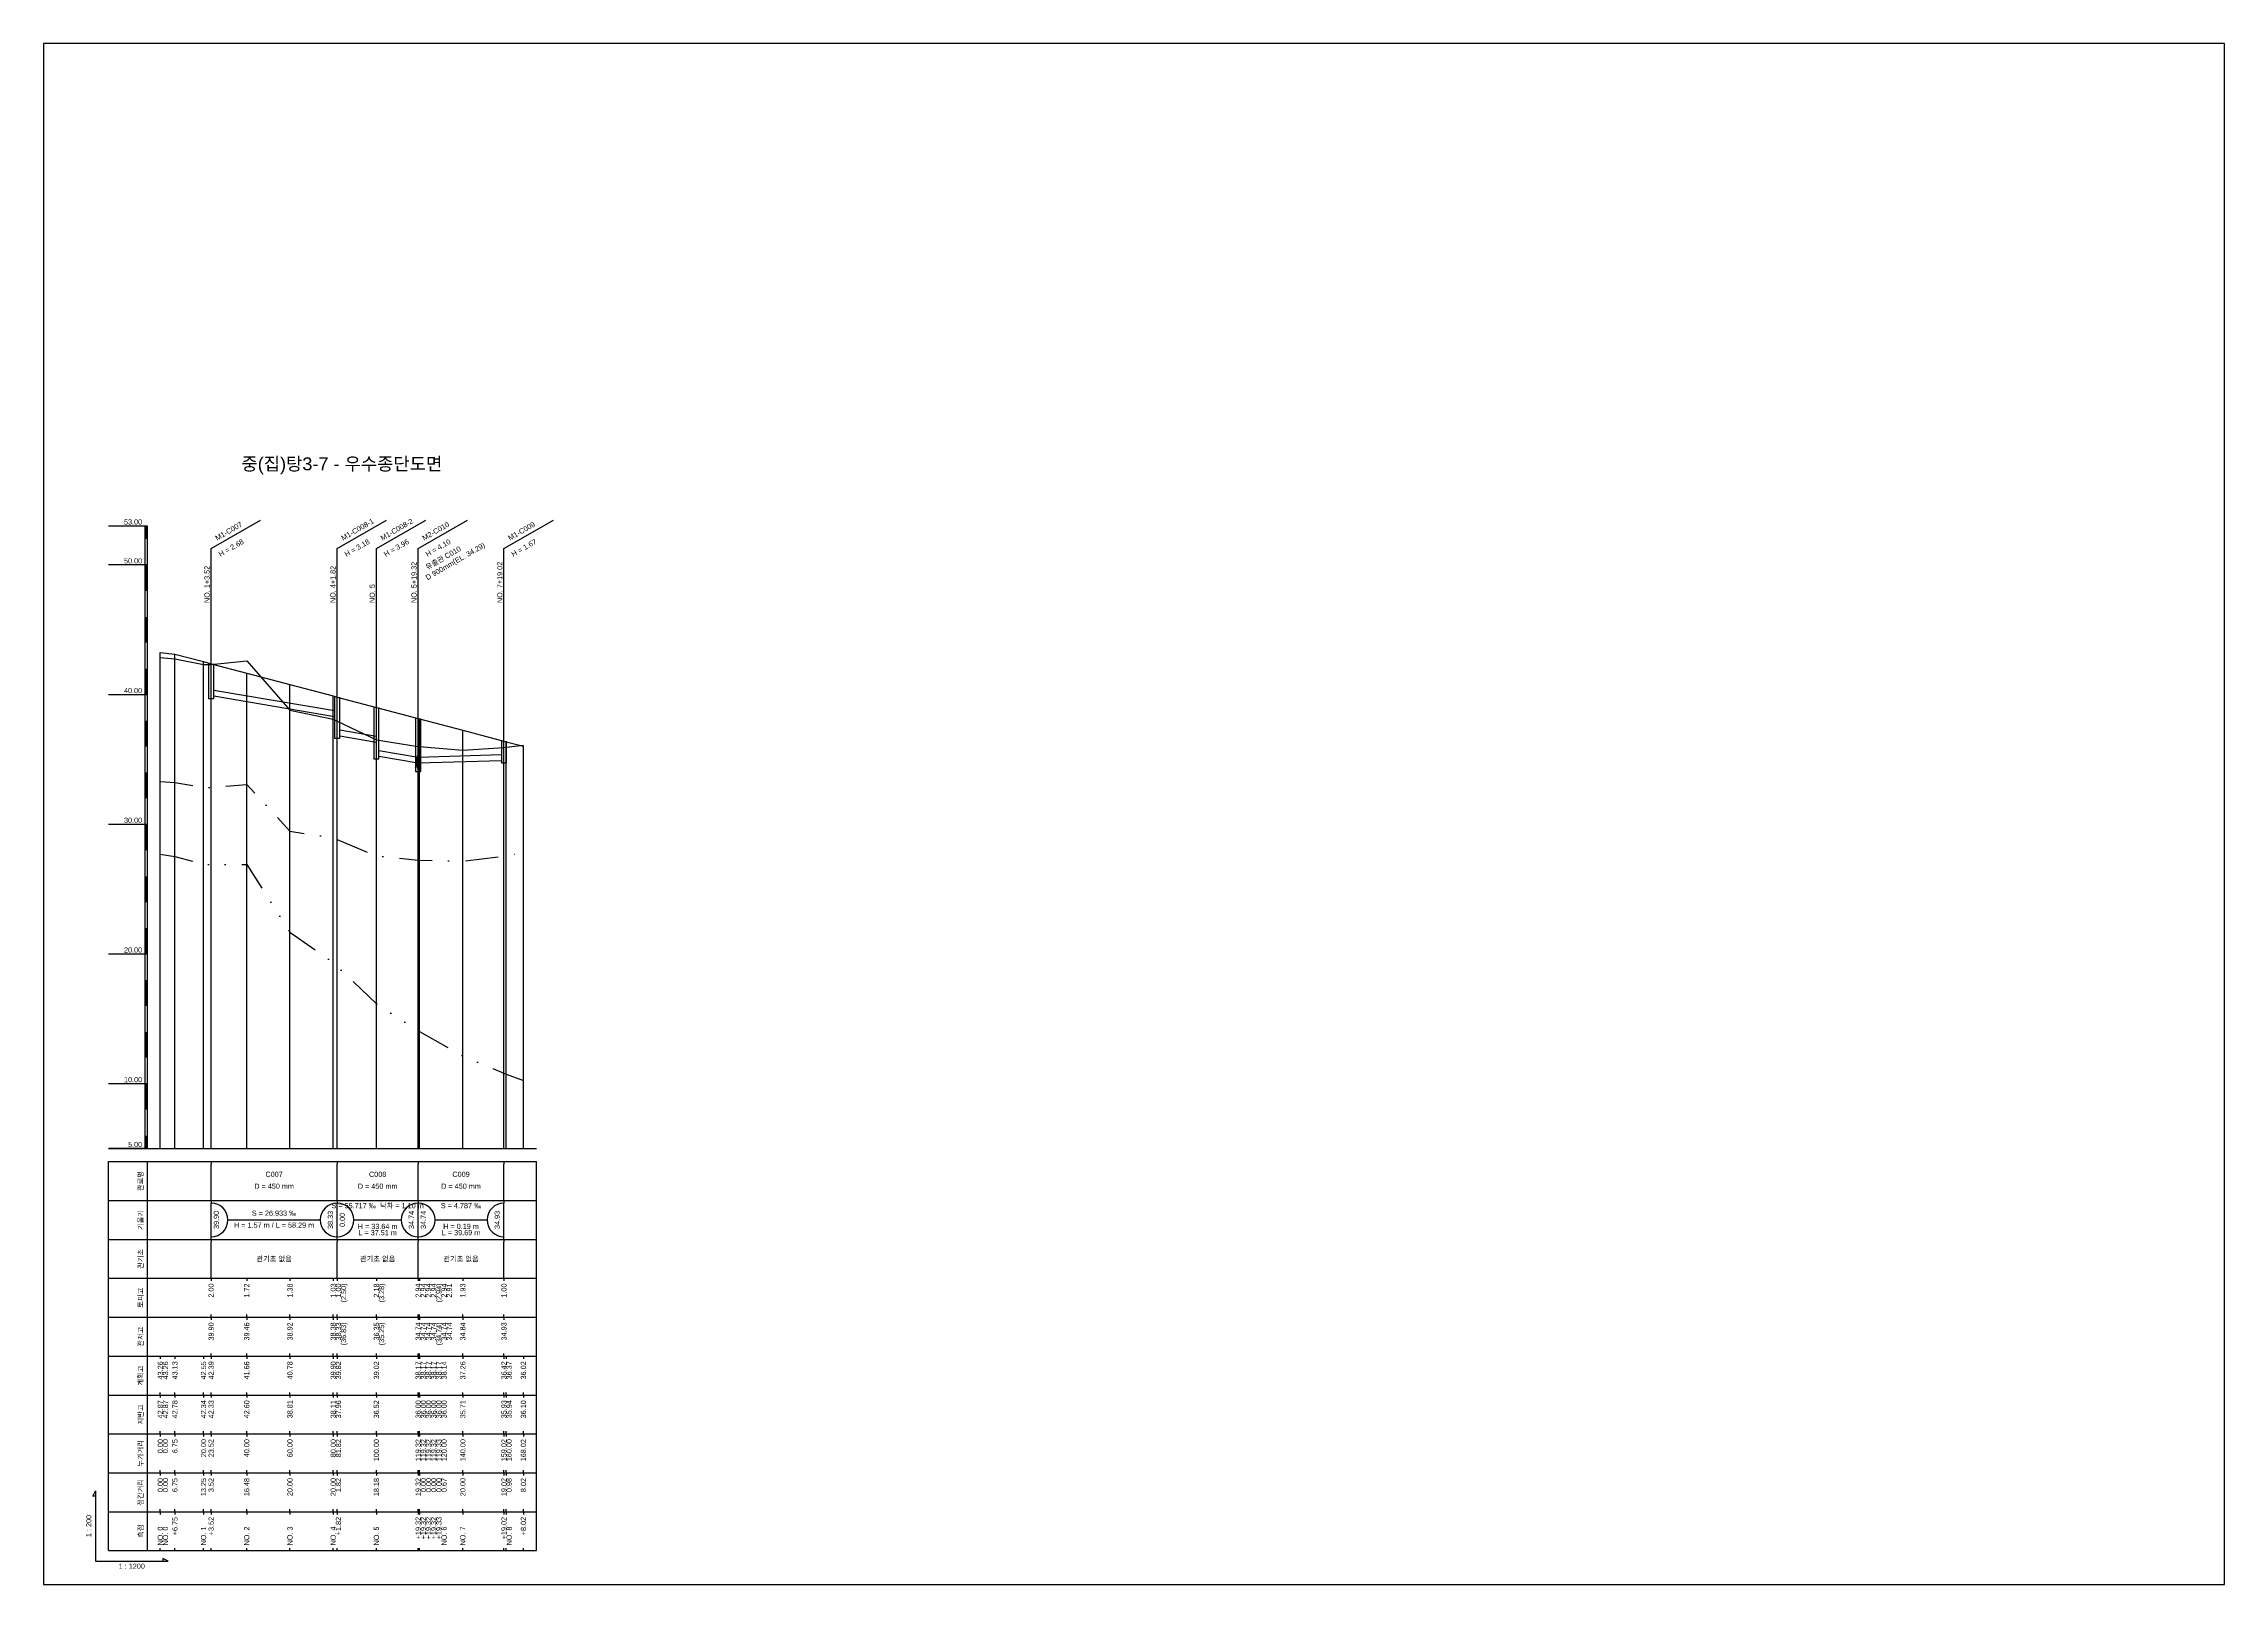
# Model space of a CAD drawing. Header units: millimetres. Extents: x -7351 to 135086, y 1419 to 5643.
# Drawn here: x 37191 to 38032, y 1419 to 2013 of the extents above; entities that cross this region are included whole.
import ezdxf
from ezdxf.enums import TextEntityAlignment as Align

# ---------------------------------------------------------------- set-up
doc = ezdxf.new("R2010")
doc.units = ezdxf.units.MM
doc.linetypes.add('DASHDOT', pattern=[25.4, 12.7, -6.35, 0, -6.35])
doc.linetypes.add('DIVIDE', pattern=[31.75, 12.7, -6.35, 0, -6.35, 0, -6.35])
for name, color, linetype in [('KZ_종단_계획선', 1, 'Continuous'), ('KZ_종단_관로', 4, 'Continuous'), ('KZ_종단_깃발', 7, 'Continuous'), ('KZ_종단_노선명', 7, 'Continuous'), ('KZ_종단_도각', 7, 'Continuous'), ('KZ_종단_맨홀', 4, 'Continuous'), ('KZ_종단_수직선', 7, 'Continuous'), ('KZ_종단_암선1', 56, 'DASHDOT'), ('KZ_종단_암선2', 4, 'DIVIDE'), ('KZ_종단_원형관', 4, 'Continuous'), ('KZ_종단_지반선', 3, 'Continuous'), ('KZ_종단_테이블문자', 7, 'Continuous'), ('KZ_종단_테이블선', 7, 'Continuous'), ('KZ_종단_폴대', 7, 'Continuous')]:
    doc.layers.add(name, color=color, linetype=linetype)
doc.styles.get("Standard").update_dxf_attribs({"font": 'arial.ttf'})

msp = doc.modelspace()

# ---------------------------------------------------------------- linework, layer by layer
at = {"layer": 'KZ_종단_계획선'}
msp.add_lwpolyline([(37236.36, 1778.35), (37236.36, 1778.35), (37241.98, 1777.69), (37253.03, 1774.77), (37255.96, 1773.99), (37269.69, 1770.36), (37286.36, 1765.95), (37303.03, 1761.54), (37304.54, 1761.14), (37319.69, 1757.13), (37335.8, 1752.87), (37335.8, 1752.87), (37335.8, 1752.87), (37335.8, 1752.87), (37335.8, 1752.87), (37336.36, 1752.72), (37353.03, 1748.32), (37368.88, 1744.12), (37369.69, 1743.91), (37376.38, 1742.14)], dxfattribs=at)
at = {"layer": 'KZ_종단_관로'}
for p, q in [((37256.96, 1763.79), (37303.54, 1755.94)), ((37256.96, 1761.54), (37303.54, 1753.69)), ((37305.54, 1748.44), (37319.69, 1746.04)), ((37305.54, 1746.19), (37319.69, 1743.79)), ((37320.69, 1740.54), (37335.8, 1737.99)), ((37320.69, 1738.29), (37335.8, 1735.74)), ((37335.8, 1737.99), (37367.88, 1738.94)), ((37335.8, 1735.74), (37367.88, 1736.69))]:
    msp.add_line(p, q, dxfattribs=at)
at = {"layer": 'KZ_종단_깃발'}
for p, q in [((37255.96, 1818.35), (37275.02, 1829.35)), ((37304.54, 1818.35), (37323.59, 1829.35)), ((37319.69, 1818.35), (37338.75, 1829.35)), ((37335.8, 1818.35), (37354.85, 1829.35)), ((37368.88, 1818.35), (37387.93, 1829.35)), ((37255.96, 1587.04), (37255.96, 1818.35)), ((37304.54, 1587.04), (37304.54, 1818.35)), ((37319.69, 1587.04), (37319.69, 1818.35)), ((37335.8, 1587.04), (37335.8, 1818.35)), ((37368.88, 1587.04), (37368.88, 1818.35))]:
    msp.add_line(p, q, dxfattribs=at)
at = {"layer": 'KZ_종단_도각'}
msp.add_lwpolyline([(37191.36, 1419.04), (38032.36, 1419.04), (38032.36, 2013.04), (37191.36, 2013.04)], close=True, dxfattribs=at)
at = {"layer": 'KZ_종단_맨홀'}
for points in [[(37254.96, 1773.99), (37254.96, 1760.6), (37256.96, 1760.6), (37256.96, 1773.99)], [(37303.54, 1761.14), (37303.54, 1745.25), (37305.54, 1745.25), (37305.54, 1761.14)], [(37318.69, 1757.13), (37318.69, 1737.35), (37320.69, 1737.35), (37320.69, 1757.13)], [(37334.8, 1752.87), (37334.8, 1732.36), (37336.8, 1732.36), (37336.8, 1752.87)], [(37367.88, 1744.12), (37367.88, 1735.75), (37369.88, 1735.75), (37369.88, 1744.12)]]:
    msp.add_lwpolyline(points, dxfattribs=at)
at = {"layer": 'KZ_종단_수직선'}
for p, q in [((37236.36, 1587.04), (37236.36, 1778.35)), ((37236.36, 1587.04), (37236.36, 1778.35)), ((37236.36, 1587.04), (37236.36, 1778.35)), ((37241.98, 1587.04), (37241.98, 1777.69)), ((37253.03, 1587.04), (37253.03, 1774.77)), ((37255.96, 1587.04), (37255.96, 1773.99)), ((37269.69, 1587.04), (37269.69, 1770.36)), ((37286.36, 1587.04), (37286.36, 1765.95)), ((37303.03, 1587.04), (37303.03, 1761.54)), ((37304.54, 1587.04), (37304.54, 1761.14)), ((37319.69, 1587.04), (37319.69, 1757.13)), ((37335.79, 1587.04), (37335.79, 1752.87)), ((37335.79, 1587.04), (37335.79, 1752.87)), ((37335.79, 1587.04), (37335.79, 1752.87)), ((37335.79, 1587.04), (37335.79, 1752.87)), ((37335.8, 1587.04), (37335.8, 1752.87)), ((37336.36, 1587.04), (37336.36, 1752.72)), ((37353.03, 1587.04), (37353.03, 1748.32)), ((37368.88, 1587.04), (37368.88, 1744.12)), ((37369.69, 1587.04), (37369.69, 1743.91)), ((37376.38, 1587.04), (37376.38, 1742.14))]:
    msp.add_line(p, q, dxfattribs=at)
at = {"layer": 'KZ_종단_암선1', "flags": 128}
msp.add_lwpolyline([(37236.36, 1728.55), (37236.36, 1728.55), (37241.98, 1728.19), (37253.03, 1726.25), (37255.96, 1726.3), (37269.69, 1727.47), (37286.36, 1709.36), (37303.03, 1706.82), (37304.54, 1706.19), (37319.69, 1699.87), (37335.79, 1698.22), (37335.79, 1698.22), (37335.79, 1698.22), (37335.79, 1698.22), (37335.8, 1698.22), (37336.36, 1698.25), (37353.03, 1697.81), (37368.88, 1699.83), (37369.69, 1699.94), (37376.38, 1701.12)], dxfattribs=at)
at = {"layer": 'KZ_종단_암선2', "flags": 128}
msp.add_lwpolyline([(37236.36, 1700.56), (37236.36, 1700.56), (37241.98, 1699.66), (37253.03, 1696.68), (37255.96, 1696.45), (37269.69, 1696.6), (37286.36, 1670.44), (37303.03, 1658.85), (37304.54, 1657.4), (37319.69, 1642.85), (37335.79, 1632.46), (37335.79, 1632.46), (37335.79, 1632.47), (37335.79, 1632.47), (37335.8, 1632.46), (37336.36, 1632.19), (37353.03, 1622.7), (37368.88, 1616.12), (37369.69, 1615.79), (37376.38, 1613.34)], dxfattribs=at)
at = {"layer": 'KZ_종단_원형관'}
for p, q in [((37335.36, 1736.11), (37335.37, 1736.57)), ((37335.37, 1735.66), (37335.36, 1736.11)), ((37335.37, 1736.57), (37335.39, 1737.01)), ((37335.39, 1735.22), (37335.37, 1735.66)), ((37335.39, 1737.01), (37335.42, 1737.43)), ((37335.42, 1734.8), (37335.39, 1735.22)), ((37335.42, 1737.43), (37335.46, 1737.8)), ((37335.46, 1734.43), (37335.42, 1734.8)), ((37335.46, 1737.8), (37335.52, 1738.12)), ((37335.52, 1734.1), (37335.46, 1734.43)), ((37335.52, 1738.12), (37335.58, 1738.39)), ((37335.58, 1733.84), (37335.52, 1734.1)), ((37335.58, 1738.39), (37335.65, 1738.58)), ((37335.65, 1733.65), (37335.58, 1733.84)), ((37335.65, 1738.58), (37335.72, 1738.7)), ((37335.72, 1733.53), (37335.65, 1733.65)), ((37335.72, 1738.7), (37335.8, 1738.74)), ((37335.8, 1733.49), (37335.72, 1733.53)), ((37335.8, 1738.74), (37335.87, 1738.7)), ((37335.87, 1733.53), (37335.8, 1733.49)), ((37335.87, 1738.7), (37335.95, 1738.58)), ((37335.95, 1733.65), (37335.87, 1733.53)), ((37335.95, 1738.58), (37336.02, 1738.39)), ((37336.02, 1733.84), (37335.95, 1733.65)), ((37336.02, 1738.39), (37336.08, 1738.12)), ((37336.08, 1734.1), (37336.02, 1733.84)), ((37336.08, 1738.12), (37336.13, 1737.8)), ((37336.13, 1734.43), (37336.08, 1734.1)), ((37336.13, 1737.8), (37336.18, 1737.43)), ((37336.18, 1734.8), (37336.13, 1734.43)), ((37336.18, 1737.43), (37336.21, 1737.01)), ((37336.21, 1735.22), (37336.18, 1734.8)), ((37336.21, 1737.01), (37336.23, 1736.57)), ((37336.23, 1735.66), (37336.21, 1735.22)), ((37336.23, 1736.57), (37336.23, 1736.11)), ((37336.23, 1736.11), (37336.23, 1735.66))]:
    msp.add_line(p, q, dxfattribs=at)
at = {"layer": 'KZ_종단_지반선', "flags": 128}
msp.add_lwpolyline([(37236.36, 1776.41), (37236.36, 1776.41), (37241.98, 1775.92), (37253.03, 1773.73), (37255.96, 1773.71), (37269.69, 1775.04), (37286.36, 1756.09), (37303.03, 1752.57), (37304.54, 1751.85), (37319.69, 1744.63), (37335.79, 1742.04), (37335.79, 1742.04), (37335.79, 1742.04), (37335.79, 1742.04), (37335.8, 1742.04), (37336.36, 1742.04), (37353.03, 1740.61), (37368.88, 1741.7), (37369.69, 1741.76), (37376.38, 1742.54)], dxfattribs=at)
at = {"layer": 'KZ_종단_테이블문자'}
for p, q in [((37255.96, 1582.04), (37255.96, 1581.04)), ((37304.54, 1582.04), (37304.54, 1581.04)), ((37304.54, 1582.04), (37304.54, 1581.04)), ((37335.8, 1582.04), (37335.8, 1581.04)), ((37335.8, 1582.04), (37335.8, 1581.04)), ((37368.88, 1582.04), (37368.88, 1581.04)), ((37255.96, 1568.04), (37255.96, 1581.04)), ((37304.54, 1568.04), (37304.54, 1581.04)), ((37304.54, 1568.04), (37304.54, 1581.04)), ((37335.8, 1568.04), (37335.8, 1581.04)), ((37335.8, 1568.04), (37335.8, 1581.04)), ((37368.88, 1568.04), (37368.88, 1581.04)), ((37255.96, 1567.04), (37255.96, 1568.04)), ((37255.96, 1567.04), (37255.96, 1566.04)), ((37255.96, 1553.04), (37255.96, 1566.04)), ((37304.54, 1567.04), (37304.54, 1568.04)), ((37304.54, 1567.04), (37304.54, 1568.04)), ((37304.54, 1567.04), (37304.54, 1566.04)), ((37304.54, 1567.04), (37304.54, 1566.04)), ((37304.54, 1553.04), (37304.54, 1566.04)), ((37304.54, 1553.04), (37304.54, 1566.04)), ((37335.8, 1567.04), (37335.8, 1568.04)), ((37335.8, 1567.04), (37335.8, 1568.04)), ((37335.8, 1567.04), (37335.8, 1566.04)), ((37335.8, 1567.04), (37335.8, 1566.04)), ((37335.8, 1553.04), (37335.8, 1566.04)), ((37335.8, 1553.04), (37335.8, 1566.04)), ((37368.88, 1567.04), (37368.88, 1568.04)), ((37368.88, 1567.04), (37368.88, 1566.04)), ((37368.88, 1553.04), (37368.88, 1566.04)), ((37262.38, 1559.54), (37298.13, 1559.54)), ((37310.96, 1559.54), (37329.38, 1559.54)), ((37342.22, 1559.54), (37362.46, 1559.54)), ((37255.96, 1552.04), (37255.96, 1553.04)), ((37255.96, 1552.04), (37255.96, 1551.04)), ((37255.96, 1538.04), (37255.96, 1551.04)), ((37304.54, 1552.04), (37304.54, 1553.04)), ((37304.54, 1552.04), (37304.54, 1553.04)), ((37304.54, 1552.04), (37304.54, 1551.04)), ((37304.54, 1552.04), (37304.54, 1551.04)), ((37304.54, 1538.04), (37304.54, 1551.04)), ((37304.54, 1538.04), (37304.54, 1551.04)), ((37335.8, 1552.04), (37335.8, 1553.04)), ((37335.8, 1552.04), (37335.8, 1553.04)), ((37335.8, 1552.04), (37335.8, 1551.04)), ((37335.8, 1552.04), (37335.8, 1551.04)), ((37335.8, 1538.04), (37335.8, 1551.04)), ((37335.8, 1538.04), (37335.8, 1551.04)), ((37368.88, 1552.04), (37368.88, 1553.04)), ((37368.88, 1552.04), (37368.88, 1551.04)), ((37368.88, 1538.04), (37368.88, 1551.04)), ((37255.96, 1537.04), (37255.96, 1538.04)), ((37304.54, 1537.04), (37304.54, 1538.04)), ((37304.54, 1537.04), (37304.54, 1538.04)), ((37335.8, 1537.04), (37335.8, 1538.04)), ((37335.8, 1537.04), (37335.8, 1538.04)), ((37368.88, 1537.04), (37368.88, 1538.04))]:
    msp.add_line(p, q, dxfattribs=at)
for centre, start, end in [((37255.96, 1559.54), 270, 90), ((37304.54, 1559.54), 90, 270), ((37304.54, 1559.54), 270, 90), ((37335.8, 1559.54), 90, 270), ((37335.8, 1559.54), 270, 90), ((37368.88, 1559.54), 90, 270)]:
    msp.add_arc(centre, 6.5, start, end, dxfattribs=at)
at = {"layer": 'KZ_종단_테이블선'}
for p, q in [((37216.36, 1587.04), (37381.38, 1587.04)), ((37216.36, 1567.04), (37216.36, 1582.04)), ((37216.36, 1582.04), (37381.38, 1582.04)), ((37231.36, 1567.04), (37231.36, 1582.04)), ((37381.38, 1567.04), (37381.38, 1582.04)), ((37216.36, 1552.04), (37216.36, 1567.04)), ((37216.36, 1567.04), (37381.38, 1567.04)), ((37231.36, 1552.04), (37231.36, 1567.04)), ((37381.38, 1552.04), (37381.38, 1567.04)), ((37216.36, 1537.04), (37216.36, 1552.04)), ((37216.36, 1552.04), (37381.38, 1552.04)), ((37231.36, 1537.04), (37231.36, 1552.04)), ((37381.38, 1537.04), (37381.38, 1552.04)), ((37216.36, 1522.04), (37216.36, 1537.04)), ((37216.36, 1537.04), (37381.38, 1537.04)), ((37231.36, 1522.04), (37231.36, 1537.04)), ((37255.96, 1537.04), (37255.96, 1536.04)), ((37269.69, 1537.04), (37269.69, 1536.04)), ((37286.36, 1537.04), (37286.36, 1536.04)), ((37303.03, 1537.04), (37303.03, 1536.04)), ((37304.54, 1537.04), (37304.54, 1536.04)), ((37319.69, 1537.04), (37319.69, 1536.04)), ((37335.8, 1537.04), (37335.8, 1536.04)), ((37335.8, 1537.04), (37335.8, 1536.04)), ((37335.8, 1537.04), (37335.8, 1536.04)), ((37335.8, 1537.04), (37335.8, 1536.04)), ((37335.8, 1537.04), (37335.8, 1536.04)), ((37336.36, 1537.04), (37336.36, 1536.04)), ((37353.03, 1537.04), (37353.03, 1536.04)), ((37368.88, 1537.04), (37368.88, 1536.04)), ((37381.38, 1522.04), (37381.38, 1537.04)), ((37255.96, 1522.04), (37255.96, 1523.04)), ((37269.69, 1522.04), (37269.69, 1523.04)), ((37286.36, 1522.04), (37286.36, 1523.04)), ((37303.03, 1522.04), (37303.03, 1523.04)), ((37304.54, 1522.04), (37304.54, 1523.04)), ((37319.69, 1522.04), (37319.69, 1523.04)), ((37335.8, 1522.04), (37335.8, 1523.04)), ((37335.8, 1522.04), (37335.8, 1523.04)), ((37335.8, 1522.04), (37335.8, 1523.04)), ((37335.8, 1522.04), (37335.8, 1523.04)), ((37335.8, 1522.04), (37335.8, 1523.04)), ((37336.36, 1522.04), (37336.36, 1523.04)), ((37353.03, 1522.04), (37353.03, 1523.04)), ((37368.88, 1522.04), (37368.88, 1523.04)), ((37216.36, 1507.04), (37216.36, 1522.04)), ((37216.36, 1522.04), (37381.38, 1522.04)), ((37231.36, 1507.04), (37231.36, 1522.04)), ((37255.96, 1522.04), (37255.96, 1521.04)), ((37269.69, 1522.04), (37269.69, 1521.04)), ((37286.36, 1522.04), (37286.36, 1521.04)), ((37303.03, 1522.04), (37303.03, 1521.04)), ((37304.54, 1522.04), (37304.54, 1521.04)), ((37319.69, 1522.04), (37319.69, 1521.04)), ((37335.8, 1522.04), (37335.8, 1521.04)), ((37335.8, 1522.04), (37335.8, 1521.04)), ((37335.8, 1522.04), (37335.8, 1521.04)), ((37335.8, 1522.04), (37335.8, 1521.04)), ((37335.8, 1522.04), (37335.8, 1521.04)), ((37336.36, 1522.04), (37336.36, 1521.04)), ((37353.03, 1522.04), (37353.03, 1521.04)), ((37368.88, 1522.04), (37368.88, 1521.04)), ((37381.38, 1507.04), (37381.38, 1522.04)), ((37216.36, 1492.04), (37216.36, 1507.04)), ((37216.36, 1507.04), (37381.38, 1507.04)), ((37231.36, 1492.04), (37231.36, 1507.04)), ((37236.36, 1507.04), (37236.36, 1506.04)), ((37236.36, 1507.04), (37236.36, 1506.04)), ((37241.98, 1507.04), (37241.98, 1506.04)), ((37253.03, 1507.04), (37253.03, 1506.04)), ((37255.96, 1507.04), (37255.96, 1508.04)), ((37255.96, 1507.04), (37255.96, 1506.04)), ((37269.69, 1507.04), (37269.69, 1508.04)), ((37269.69, 1507.04), (37269.69, 1506.04)), ((37286.36, 1507.04), (37286.36, 1508.04)), ((37286.36, 1507.04), (37286.36, 1506.04)), ((37303.03, 1507.04), (37303.03, 1508.04)), ((37303.03, 1507.04), (37303.03, 1506.04)), ((37304.54, 1507.04), (37304.54, 1508.04)), ((37304.54, 1507.04), (37304.54, 1506.04)), ((37319.69, 1507.04), (37319.69, 1508.04)), ((37319.69, 1507.04), (37319.69, 1506.04)), ((37335.79, 1507.04), (37335.79, 1506.04)), ((37335.79, 1507.04), (37335.79, 1506.04)), ((37335.79, 1507.04), (37335.79, 1506.04)), ((37335.79, 1507.04), (37335.79, 1506.04)), ((37335.8, 1507.04), (37335.8, 1508.04)), ((37335.8, 1507.04), (37335.8, 1508.04)), ((37335.8, 1507.04), (37335.8, 1508.04)), ((37335.8, 1507.04), (37335.8, 1508.04)), ((37335.8, 1507.04), (37335.8, 1508.04)), ((37335.8, 1507.04), (37335.8, 1506.04)), ((37336.36, 1507.04), (37336.36, 1508.04)), ((37336.36, 1507.04), (37336.36, 1506.04)), ((37353.03, 1507.04), (37353.03, 1508.04)), ((37353.03, 1507.04), (37353.03, 1506.04)), ((37368.88, 1507.04), (37368.88, 1508.04)), ((37368.88, 1507.04), (37368.88, 1506.04)), ((37369.69, 1507.04), (37369.69, 1506.04)), ((37376.38, 1507.04), (37376.38, 1506.04)), ((37381.38, 1492.04), (37381.38, 1507.04)), ((37216.36, 1477.04), (37216.36, 1492.04)), ((37216.36, 1492.04), (37381.38, 1492.04)), ((37231.36, 1477.04), (37231.36, 1492.04)), ((37236.36, 1492.04), (37236.36, 1493.04)), ((37236.36, 1492.04), (37236.36, 1493.04)), ((37236.36, 1492.04), (37236.36, 1491.04)), ((37236.36, 1492.04), (37236.36, 1491.04)), ((37241.98, 1492.04), (37241.98, 1493.04)), ((37241.98, 1492.04), (37241.98, 1491.04)), ((37253.03, 1492.04), (37253.03, 1493.04)), ((37253.03, 1492.04), (37253.03, 1491.04)), ((37255.96, 1492.04), (37255.96, 1493.04)), ((37255.96, 1492.04), (37255.96, 1491.04)), ((37269.69, 1492.04), (37269.69, 1493.04)), ((37269.69, 1492.04), (37269.69, 1491.04)), ((37286.36, 1492.04), (37286.36, 1493.04)), ((37286.36, 1492.04), (37286.36, 1491.04)), ((37303.03, 1492.04), (37303.03, 1493.04)), ((37303.03, 1492.04), (37303.03, 1491.04)), ((37304.54, 1492.04), (37304.54, 1493.04)), ((37304.54, 1492.04), (37304.54, 1491.04)), ((37319.69, 1492.04), (37319.69, 1493.04)), ((37319.69, 1492.04), (37319.69, 1491.04)), ((37335.79, 1492.04), (37335.79, 1493.04)), ((37335.79, 1492.04), (37335.79, 1493.04)), ((37335.79, 1492.04), (37335.79, 1493.04)), ((37335.79, 1492.04), (37335.79, 1493.04)), ((37335.79, 1492.04), (37335.79, 1491.04)), ((37335.79, 1492.04), (37335.79, 1491.04)), ((37335.79, 1492.04), (37335.79, 1491.04)), ((37335.79, 1492.04), (37335.79, 1491.04)), ((37335.8, 1492.04), (37335.8, 1493.04)), ((37335.8, 1492.04), (37335.8, 1491.04)), ((37336.36, 1492.04), (37336.36, 1493.04)), ((37336.36, 1492.04), (37336.36, 1491.04)), ((37353.03, 1492.04), (37353.03, 1493.04)), ((37353.03, 1492.04), (37353.03, 1491.04)), ((37368.88, 1492.04), (37368.88, 1493.04)), ((37368.88, 1492.04), (37368.88, 1491.04)), ((37369.69, 1492.04), (37369.69, 1493.04)), ((37369.69, 1492.04), (37369.69, 1491.04)), ((37376.38, 1492.04), (37376.38, 1493.04)), ((37376.38, 1492.04), (37376.38, 1491.04)), ((37381.38, 1477.04), (37381.38, 1492.04)), ((37216.36, 1462.04), (37216.36, 1477.04)), ((37216.36, 1477.04), (37381.38, 1477.04)), ((37231.36, 1462.04), (37231.36, 1477.04)), ((37236.36, 1477.04), (37236.36, 1478.04)), ((37236.36, 1477.04), (37236.36, 1478.04)), ((37236.36, 1477.04), (37236.36, 1476.04)), ((37236.36, 1477.04), (37236.36, 1476.04)), ((37241.98, 1477.04), (37241.98, 1478.04)), ((37241.98, 1477.04), (37241.98, 1476.04)), ((37253.03, 1477.04), (37253.03, 1478.04)), ((37253.03, 1477.04), (37253.03, 1476.04)), ((37255.96, 1477.04), (37255.96, 1478.04)), ((37255.96, 1477.04), (37255.96, 1476.04)), ((37269.69, 1477.04), (37269.69, 1478.04)), ((37269.69, 1477.04), (37269.69, 1476.04)), ((37286.36, 1477.04), (37286.36, 1478.04)), ((37286.36, 1477.04), (37286.36, 1476.04)), ((37303.03, 1477.04), (37303.03, 1478.04)), ((37303.03, 1477.04), (37303.03, 1476.04)), ((37304.54, 1477.04), (37304.54, 1478.04)), ((37304.54, 1477.04), (37304.54, 1476.04)), ((37319.69, 1477.04), (37319.69, 1478.04)), ((37319.69, 1477.04), (37319.69, 1476.04)), ((37335.79, 1477.04), (37335.79, 1478.04)), ((37335.79, 1477.04), (37335.79, 1478.04)), ((37335.79, 1477.04), (37335.79, 1478.04)), ((37335.79, 1477.04), (37335.79, 1478.04)), ((37335.79, 1477.04), (37335.79, 1476.04)), ((37335.79, 1477.04), (37335.79, 1476.04)), ((37335.79, 1477.04), (37335.79, 1476.04)), ((37335.79, 1477.04), (37335.79, 1476.04)), ((37335.8, 1477.04), (37335.8, 1478.04)), ((37335.8, 1477.04), (37335.8, 1476.04)), ((37336.36, 1477.04), (37336.36, 1478.04)), ((37336.36, 1477.04), (37336.36, 1476.04)), ((37353.03, 1477.04), (37353.03, 1478.04)), ((37353.03, 1477.04), (37353.03, 1476.04)), ((37368.88, 1477.04), (37368.88, 1478.04)), ((37368.88, 1477.04), (37368.88, 1476.04)), ((37369.69, 1477.04), (37369.69, 1478.04)), ((37369.69, 1477.04), (37369.69, 1476.04)), ((37376.38, 1477.04), (37376.38, 1478.04)), ((37376.38, 1477.04), (37376.38, 1476.04)), ((37381.38, 1462.04), (37381.38, 1477.04)), ((37216.36, 1447.04), (37216.36, 1462.04)), ((37216.36, 1462.04), (37381.38, 1462.04)), ((37231.36, 1447.04), (37231.36, 1462.04)), ((37236.36, 1462.04), (37236.36, 1463.04)), ((37236.36, 1462.04), (37236.36, 1463.04)), ((37236.36, 1462.04), (37236.36, 1461.04)), ((37236.36, 1462.04), (37236.36, 1461.04)), ((37241.98, 1462.04), (37241.98, 1463.04)), ((37241.98, 1462.04), (37241.98, 1461.04)), ((37253.03, 1462.04), (37253.03, 1463.04)), ((37253.03, 1462.04), (37253.03, 1461.04)), ((37255.96, 1462.04), (37255.96, 1463.04)), ((37255.96, 1462.04), (37255.96, 1461.04)), ((37269.69, 1462.04), (37269.69, 1463.04)), ((37269.69, 1462.04), (37269.69, 1461.04)), ((37286.36, 1462.04), (37286.36, 1463.04)), ((37286.36, 1462.04), (37286.36, 1461.04)), ((37303.03, 1462.04), (37303.03, 1463.04)), ((37303.03, 1462.04), (37303.03, 1461.04)), ((37304.54, 1462.04), (37304.54, 1463.04)), ((37304.54, 1462.04), (37304.54, 1461.04)), ((37319.69, 1462.04), (37319.69, 1463.04)), ((37319.69, 1462.04), (37319.69, 1461.04)), ((37335.79, 1462.04), (37335.79, 1463.04)), ((37335.79, 1462.04), (37335.79, 1463.04)), ((37335.79, 1462.04), (37335.79, 1463.04)), ((37335.79, 1462.04), (37335.79, 1463.04)), ((37335.79, 1462.04), (37335.79, 1461.04)), ((37335.79, 1462.04), (37335.79, 1461.04)), ((37335.79, 1462.04), (37335.79, 1461.04)), ((37335.79, 1462.04), (37335.79, 1461.04)), ((37335.8, 1462.04), (37335.8, 1463.04)), ((37335.8, 1462.04), (37335.8, 1461.04)), ((37336.36, 1462.04), (37336.36, 1463.04)), ((37336.36, 1462.04), (37336.36, 1461.04)), ((37353.03, 1462.04), (37353.03, 1463.04)), ((37353.03, 1462.04), (37353.03, 1461.04)), ((37368.88, 1462.04), (37368.88, 1463.04)), ((37368.88, 1462.04), (37368.88, 1461.04)), ((37369.69, 1462.04), (37369.69, 1463.04)), ((37369.69, 1462.04), (37369.69, 1461.04)), ((37376.38, 1462.04), (37376.38, 1463.04)), ((37376.38, 1462.04), (37376.38, 1461.04)), ((37381.38, 1447.04), (37381.38, 1462.04)), ((37216.36, 1432.04), (37216.36, 1447.04)), ((37216.36, 1447.04), (37381.38, 1447.04)), ((37231.36, 1432.04), (37231.36, 1447.04)), ((37236.36, 1447.04), (37236.36, 1448.04)), ((37236.36, 1447.04), (37236.36, 1448.04)), ((37236.36, 1447.04), (37236.36, 1446.04)), ((37236.36, 1447.04), (37236.36, 1446.04)), ((37241.98, 1447.04), (37241.98, 1448.04)), ((37241.98, 1447.04), (37241.98, 1446.04)), ((37253.03, 1447.04), (37253.03, 1448.04)), ((37253.03, 1447.04), (37253.03, 1446.04)), ((37255.96, 1447.04), (37255.96, 1448.04)), ((37255.96, 1447.04), (37255.96, 1446.04)), ((37269.69, 1447.04), (37269.69, 1448.04)), ((37269.69, 1447.04), (37269.69, 1446.04)), ((37286.36, 1447.04), (37286.36, 1448.04)), ((37286.36, 1447.04), (37286.36, 1446.04)), ((37303.03, 1447.04), (37303.03, 1448.04)), ((37303.03, 1447.04), (37303.03, 1446.04)), ((37304.54, 1447.04), (37304.54, 1448.04)), ((37304.54, 1447.04), (37304.54, 1446.04)), ((37319.69, 1447.04), (37319.69, 1448.04)), ((37319.69, 1447.04), (37319.69, 1446.04)), ((37335.79, 1447.04), (37335.79, 1448.04)), ((37335.79, 1447.04), (37335.79, 1448.04)), ((37335.79, 1447.04), (37335.79, 1448.04)), ((37335.79, 1447.04), (37335.79, 1448.04)), ((37335.79, 1447.04), (37335.79, 1446.04)), ((37335.79, 1447.04), (37335.79, 1446.04)), ((37335.79, 1447.04), (37335.79, 1446.04)), ((37335.79, 1447.04), (37335.79, 1446.04)), ((37335.8, 1447.04), (37335.8, 1448.04)), ((37335.8, 1447.04), (37335.8, 1446.04)), ((37336.36, 1447.04), (37336.36, 1448.04)), ((37336.36, 1447.04), (37336.36, 1446.04)), ((37353.03, 1447.04), (37353.03, 1448.04)), ((37353.03, 1447.04), (37353.03, 1446.04)), ((37368.88, 1447.04), (37368.88, 1448.04)), ((37368.88, 1447.04), (37368.88, 1446.04)), ((37369.69, 1447.04), (37369.69, 1448.04)), ((37369.69, 1447.04), (37369.69, 1446.04)), ((37376.38, 1447.04), (37376.38, 1448.04)), ((37376.38, 1447.04), (37376.38, 1446.04)), ((37381.38, 1432.04), (37381.38, 1447.04)), ((37216.36, 1432.04), (37381.38, 1432.04)), ((37236.36, 1432.04), (37236.36, 1433.04)), ((37236.36, 1432.04), (37236.36, 1433.04)), ((37241.98, 1432.04), (37241.98, 1433.04)), ((37253.03, 1432.04), (37253.03, 1433.04)), ((37255.96, 1432.04), (37255.96, 1433.04)), ((37269.69, 1432.04), (37269.69, 1433.04)), ((37286.36, 1432.04), (37286.36, 1433.04)), ((37303.03, 1432.04), (37303.03, 1433.04)), ((37304.54, 1432.04), (37304.54, 1433.04)), ((37319.69, 1432.04), (37319.69, 1433.04)), ((37335.79, 1432.04), (37335.79, 1433.04)), ((37335.79, 1432.04), (37335.79, 1433.04)), ((37335.79, 1432.04), (37335.79, 1433.04)), ((37335.79, 1432.04), (37335.79, 1433.04)), ((37335.8, 1432.04), (37335.8, 1433.04)), ((37336.36, 1432.04), (37336.36, 1433.04)), ((37353.03, 1432.04), (37353.03, 1433.04)), ((37368.88, 1432.04), (37368.88, 1433.04)), ((37369.69, 1432.04), (37369.69, 1433.04)), ((37376.38, 1432.04), (37376.38, 1433.04))]:
    msp.add_line(p, q, dxfattribs=at)
msp.add_lwpolyline([(37211.36, 1453.04), (37210.36, 1453.04), (37211.36, 1455.04), (37211.36, 1428.04), (37239.36, 1428.04), (37237.36, 1429.04), (37237.36, 1428.04)], dxfattribs=at)
at = {"layer": 'KZ_종단_폴대'}
for p, q in [((37231.36, 1827.04), (37216.36, 1827.04)), ((37231.36, 1812.04), (37216.36, 1812.04)), ((37231.36, 1762.04), (37216.36, 1762.04)), ((37231.36, 1712.04), (37216.36, 1712.04)), ((37231.36, 1662.04), (37216.36, 1662.04)), ((37231.36, 1612.04), (37216.36, 1612.04)), ((37231.36, 1587.04), (37216.36, 1587.04))]:
    msp.add_line(p, q, dxfattribs=at)
for points in [[(37230.86, 1822.04, 1, 1, 0), (37230.86, 1827.04, 1, 1, 0)], [(37230.86, 1802.04, 1, 1, 0), (37230.86, 1812.04, 1, 1, 0)], [(37230.86, 1782.04, 1, 1, 0), (37230.86, 1792.04, 1, 1, 0)], [(37230.86, 1762.04, 1, 1, 0), (37230.86, 1772.04, 1, 1, 0)], [(37230.86, 1742.04, 1, 1, 0), (37230.86, 1752.04, 1, 1, 0)], [(37230.86, 1722.04, 1, 1, 0), (37230.86, 1732.04, 1, 1, 0)], [(37230.86, 1702.04, 1, 1, 0), (37230.86, 1712.04, 1, 1, 0)], [(37230.86, 1682.04, 1, 1, 0), (37230.86, 1692.04, 1, 1, 0)], [(37230.86, 1662.04, 1, 1, 0), (37230.86, 1672.04, 1, 1, 0)], [(37230.86, 1642.04, 1, 1, 0), (37230.86, 1652.04, 1, 1, 0)], [(37230.86, 1622.04, 1, 1, 0), (37230.86, 1632.04, 1, 1, 0)], [(37230.86, 1602.04, 1, 1, 0), (37230.86, 1612.04, 1, 1, 0)], [(37230.86, 1587.04, 1, 1, 0), (37230.86, 1592.04, 1, 1, 0)]]:
    msp.add_lwpolyline(points, format="xyseb", dxfattribs=at)
msp.add_lwpolyline([(37231.36, 1587.04), (37231.36, 1827.04), (37230.36, 1827.04), (37230.36, 1587.04), (37231.36, 1587.04)], dxfattribs=at)

# ---------------------------------------------------------------- texts
at = {"layer": 'KZ_종단_깃발'}
for s, rotation, p in [('M1-C007', 30, (37258.56, 1820.85)), ('M1-C008-1', 30, (37307.14, 1820.85)), ('M1-C008-2', 30, (37322.29, 1820.85)), ('M2-C010', 30, (37338.39, 1820.85)), ('M1-C009', 30, (37371.48, 1820.85)), ('NO. 1+3.52', 90, (37255.96, 1797.35)), ('NO. 4+1.82', 90, (37304.54, 1797.35)), ('NO. 5+19.32', 90, (37335.8, 1797.35)), ('NO. 7+19.02', 90, (37368.88, 1797.35)), ('NO. 5', 90, (37319.69, 1797.35))]:
    msp.add_text(s, height=2, rotation=rotation, dxfattribs=at).set_placement(p, align=Align.BOTTOM_LEFT)
for s, p in [('H = 2.68', (37258.56, 1816.85)), ('H = 3.18', (37307.14, 1816.85)), ('H = 3.96', (37322.29, 1816.85)), ('H = 4.10', (37338.39, 1816.85)), ('D 900mm(EL. 34.29)', (37338.39, 1807.85)), ('유출관 C010', (37338.39, 1811.85)), ('H = 1.67', (37371.48, 1816.85))]:
    msp.add_text(s, height=2, rotation=30, dxfattribs=at).set_placement(p, align=Align.TOP_LEFT)
at = {"layer": 'KZ_종단_노선명'}
msp.add_text('중(집)탕3-7 - 우수종단도면', height=5, dxfattribs=at).set_placement((37306.37, 1847.04), align=Align.BOTTOM_CENTER)
at = {"layer": 'KZ_종단_테이블문자'}
for s, p in [('D = 450 mm', (37280.25, 1573.54)), ('D = 450 mm', (37320.17, 1573.54)), ('D = 450 mm', (37352.34, 1573.54)), ('S = 55.717 ‰  낙차 = 1.10 m', (37320.17, 1566.04)), ('S = 4.787 ‰', (37352.34, 1566.04)), ('H = 1.57 m / L = 58.29 m', (37280.25, 1558.54))]:
    msp.add_text(s, height=2, dxfattribs=at).set_placement(p, align=Align.TOP_CENTER)
for s, p in [('C007', (37280.25, 1575.54)), ('C008', (37320.17, 1575.54)), ('C009', (37352.34, 1575.54)), ('S = 26.933 ‰', (37280.25, 1560.54)), ('H = 33.64 m', (37320.17, 1555.44)), ('H = 0.19 m', (37352.34, 1555.44)), ('L = 37.51 m', (37320.17, 1553.04)), ('L = 39.69 m', (37352.34, 1553.04))]:
    msp.add_text(s, height=2, dxfattribs=at).set_placement(p, align=Align.BOTTOM_CENTER)
for s, p in [('39.90', (37256.96, 1559.54)), ('0.00', (37305.54, 1559.54)), ('34.74', (37336.8, 1559.54))]:
    msp.add_text(s, height=2, rotation=90, dxfattribs=at).set_placement(p, align=Align.TOP_CENTER)
for s, p in [('38.33', (37303.54, 1559.54)), ('34.74', (37334.8, 1559.54)), ('34.93', (37367.88, 1559.54))]:
    msp.add_text(s, height=2, rotation=90, dxfattribs=at).set_placement(p, align=Align.BOTTOM_CENTER)
for p in [(37280.25, 1544.54), (37320.17, 1544.54), (37352.34, 1544.54)]:
    msp.add_text('관기초 없음', height=2, dxfattribs=at).set_placement(p, align=Align.MIDDLE_CENTER)
for s, p in [('2.00', (37255.96, 1535.04)), ('1.72', (37269.69, 1535.04)), ('1.38', (37286.36, 1535.04)), ('1.03', (37303.03, 1535.04)), ('1.00', (37305.03, 1535.04)), ('(2.50)', (37307.03, 1535.04)), ('2.18', (37319.69, 1535.04)), ('(3.28)', (37321.69, 1535.04)), ('2.94', (37335.8, 1535.04)), ('2.94', (37337.8, 1535.04)), ('2.94', (37339.8, 1535.04)), ('2.94', (37341.8, 1535.04)), ('(2.94)', (37343.8, 1535.04)), ('2.94', (37345.8, 1535.04)), ('2.91', (37347.8, 1535.04)), ('1.93', (37353.03, 1535.04)), ('1.00', (37368.88, 1535.04)), ('39.90', (37255.96, 1520.04)), ('39.46', (37269.69, 1520.04)), ('38.92', (37286.36, 1520.04)), ('38.38', (37303.03, 1520.04)), ('38.33', (37305.03, 1520.04)), ('(36.83)', (37307.03, 1520.04)), ('36.35', (37319.69, 1520.04)), ('(35.25)', (37321.69, 1520.04)), ('34.74', (37335.8, 1520.04)), ('34.74', (37337.8, 1520.04)), ('34.74', (37339.8, 1520.04)), ('34.74', (37341.8, 1520.04)), ('(34.74)', (37343.8, 1520.04)), ('34.74', (37345.8, 1520.04)), ('34.74', (37347.8, 1520.04)), ('34.84', (37353.03, 1520.04)), ('34.93', (37368.88, 1520.04)), ('43.26', (37236.36, 1505.04)), ('43.26', (37238.36, 1505.04)), ('43.13', (37241.98, 1505.04)), ('42.55', (37253.03, 1505.04)), ('42.39', (37255.96, 1505.04)), ('41.66', (37269.69, 1505.04)), ('40.78', (37286.36, 1505.04)), ('39.90', (37303.03, 1505.04)), ('39.82', (37305.03, 1505.04)), ('39.02', (37319.69, 1505.04)), ('38.17', (37335.79, 1505.04)), ('38.17', (37337.79, 1505.04)), ('38.17', (37339.79, 1505.04)), ('38.17', (37341.79, 1505.04)), ('38.17', (37343.79, 1505.04)), ('38.14', (37345.79, 1505.04)), ('37.26', (37353.03, 1505.04)), ('36.42', (37368.88, 1505.04)), ('36.37', (37370.88, 1505.04)), ('36.02', (37376.38, 1505.04)), ('42.87', (37236.36, 1490.04)), ('42.87', (37238.36, 1490.04)), ('42.78', (37241.98, 1490.04)), ('42.34', (37253.03, 1490.04)), ('42.33', (37255.96, 1490.04)), ('42.60', (37269.69, 1490.04)), ('38.81', (37286.36, 1490.04)), ('38.11', (37303.03, 1490.04)), ('37.96', (37305.03, 1490.04)), ('36.52', (37319.69, 1490.04)), ('36.00', (37335.79, 1490.04)), ('36.00', (37337.79, 1490.04)), ('36.00', (37339.79, 1490.04)), ('36.00', (37341.79, 1490.04)), ('36.00', (37343.79, 1490.04)), ('36.00', (37345.79, 1490.04)), ('35.71', (37353.03, 1490.04)), ('35.93', (37368.88, 1490.04)), ('35.94', (37370.88, 1490.04)), ('36.10', (37376.38, 1490.04)), ('0.00', (37236.36, 1475.04)), ('0.00', (37238.36, 1475.04)), ('6.75', (37241.98, 1475.04)), ('20.00', (37253.03, 1475.04)), ('23.52', (37255.96, 1475.04)), ('40.00', (37269.69, 1475.04)), ('60.00', (37286.36, 1475.04)), ('80.00', (37303.03, 1475.04)), ('81.82', (37305.03, 1475.04)), ('100.00', (37319.69, 1475.04)), ('119.32', (37335.79, 1475.04)), ('119.32', (37337.79, 1475.04)), ('119.32', (37339.79, 1475.04)), ('119.32', (37341.79, 1475.04)), ('119.33', (37343.79, 1475.04)), ('120.00', (37345.79, 1475.04)), ('140.00', (37353.03, 1475.04)), ('159.02', (37368.88, 1475.04)), ('160.00', (37370.88, 1475.04)), ('168.02', (37376.38, 1475.04)), ('0.00', (37236.36, 1460.04)), ('0.00', (37238.36, 1460.04)), ('6.75', (37241.98, 1460.04)), ('13.25', (37253.03, 1460.04)), ('3.52', (37255.96, 1460.04)), ('16.48', (37269.69, 1460.04)), ('20.00', (37286.36, 1460.04)), ('20.00', (37303.03, 1460.04)), ('1.82', (37305.03, 1460.04)), ('18.18', (37319.69, 1460.04)), ('19.32', (37335.79, 1460.04)), ('0.00', (37337.79, 1460.04)), ('0.00', (37339.79, 1460.04)), ('0.00', (37341.79, 1460.04)), ('0.00', (37343.79, 1460.04)), ('0.67', (37345.79, 1460.04)), ('20.00', (37353.03, 1460.04)), ('19.02', (37368.88, 1460.04)), ('0.98', (37370.88, 1460.04)), ('8.02', (37376.38, 1460.04)), ('+6.75', (37241.98, 1445.04)), ('+3.52', (37255.96, 1445.04)), ('+1.82', (37305.03, 1445.04)), ('+19.32', (37335.79, 1445.04)), ('+19.32', (37337.79, 1445.04)), ('+19.32', (37339.79, 1445.04)), ('+19.32', (37341.79, 1445.04)), ('+19.33', (37343.79, 1445.04)), ('+19.02', (37368.88, 1445.04)), ('+8.02', (37376.38, 1445.04))]:
    msp.add_text(s, height=2, rotation=90, dxfattribs=at).set_placement(p, align=Align.MIDDLE_RIGHT)
for s, p in [('NO. 0', (37236.36, 1434.04)), ('NO. 0', (37238.36, 1434.04)), ('NO. 1', (37253.03, 1434.04)), ('NO. 2', (37269.69, 1434.04)), ('NO. 3', (37286.36, 1434.04)), ('NO. 4', (37303.03, 1434.04)), ('NO. 5', (37319.69, 1434.04)), ('NO. 6', (37345.79, 1434.04)), ('NO. 7', (37353.03, 1434.04)), ('NO. 8', (37370.88, 1434.04))]:
    msp.add_text(s, height=2, rotation=90, dxfattribs=at).set_placement(p, align=Align.MIDDLE_LEFT)
at = {"layer": 'KZ_종단_테이블선'}
for s, p in [('관로명', (37230.36, 1574.54)), ('기울기', (37230.36, 1559.54)), ('관기초', (37230.36, 1544.54)), ('토피고', (37230.36, 1529.54)), ('관저고', (37230.36, 1514.54)), ('계획고', (37230.36, 1499.54)), ('지반고', (37230.36, 1484.54)), ('누가거리', (37230.36, 1469.54)), ('점간거리', (37230.36, 1454.54)), ('1 : 200', (37210.36, 1441.54)), ('측점', (37230.36, 1439.54))]:
    msp.add_text(s, height=2, rotation=90, dxfattribs=at).set_placement(p, align=Align.BOTTOM_CENTER)
msp.add_text('1 : 1200', height=2, dxfattribs=at).set_placement((37225.36, 1427.04), align=Align.TOP_CENTER)
at = {"layer": 'KZ_종단_폴대'}
for s, p in [('53.00', (37229.36, 1827.04)), ('50.00', (37229.36, 1812.04)), ('40.00', (37229.36, 1762.04)), ('30.00', (37229.36, 1712.04)), ('20.00', (37229.36, 1662.04)), ('10.00', (37229.36, 1612.04)), ('5.00', (37229.36, 1587.04))]:
    msp.add_text(s, height=2, dxfattribs=at).set_placement(p, align=Align.BOTTOM_RIGHT)

doc.saveas('drawing.dxf')
